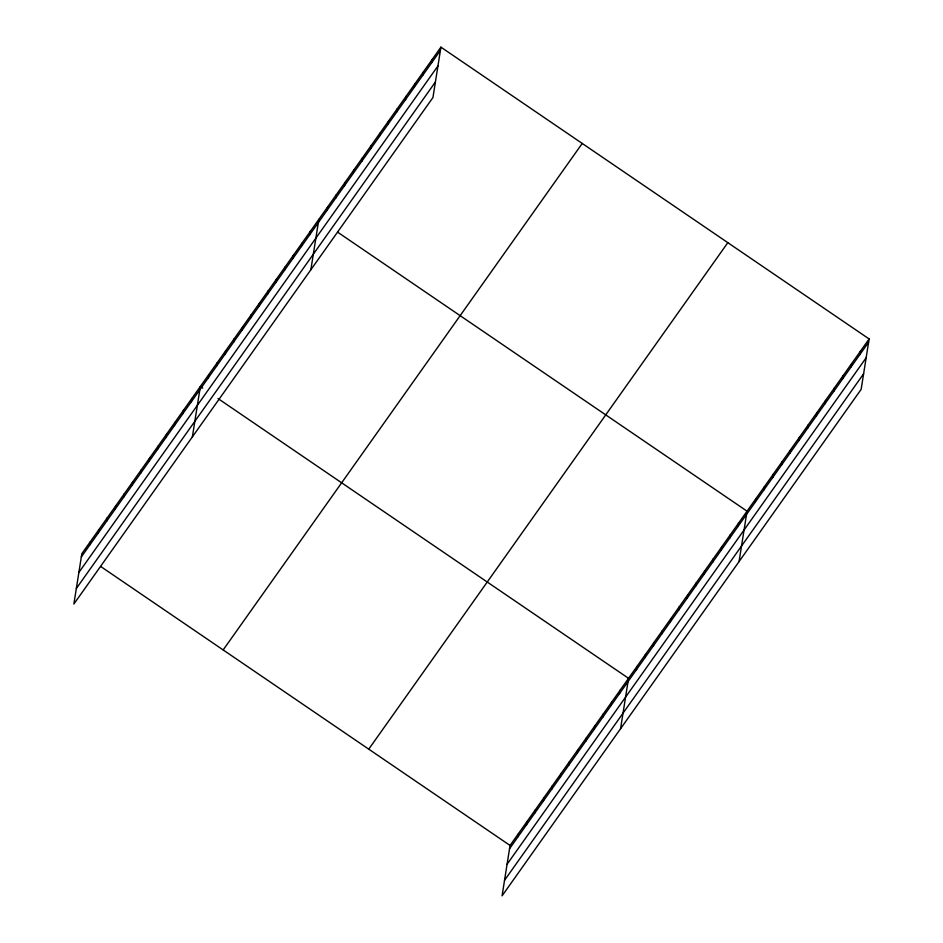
<?xml version="1.0" encoding="UTF-8"?>
<svg xmlns="http://www.w3.org/2000/svg" width="943" height="943" viewBox="0 0 943 943"><rect width="100%" height="100%" fill="white"/><g stroke="black" fill="none" stroke-linecap="round" stroke-linejoin="round"><path stroke-width="1.41" d="M89.797 544.983L90.316 541.706M98.261 533.054L98.779 529.766M106.724 521.114L107.243 517.837M115.187 509.173L115.706 505.896M123.651 497.232L124.17 493.955M132.114 485.291L132.645 482.014M140.578 473.351L141.108 470.074M149.053 461.422L149.572 458.133M157.516 449.481L158.035 446.204M165.98 437.54L166.498 434.263M174.443 425.599L174.962 422.323M182.907 413.659L183.425 410.382M191.37 401.718L191.889 398.441M192.372 436.892L200.352 386.5L202.71 388.115M208.297 377.848L208.816 374.571M216.76 365.908L217.279 362.631M225.224 353.967L225.742 350.69M233.687 342.026L234.206 338.749M242.151 330.085L242.669 326.808M250.614 318.145L251.133 314.868M259.077 306.216L259.596 302.927M267.541 294.275L268.06 290.998M276.004 282.334L276.523 279.057M284.468 270.393L284.986 267.117M292.931 258.453L293.45 255.176M301.395 246.512L301.913 243.235M309.858 234.571L310.377 231.294M310.86 269.745L318.84 219.365M327.044 210.336L327.563 207.059M335.767 198.042L336.286 194.753M344.49 185.736L345.008 182.459M353.201 173.429L353.719 170.153M361.923 161.135L362.442 157.858M370.646 148.829L371.165 145.552M379.369 136.535L379.888 133.258M388.08 124.228L388.61 120.952M396.803 111.934L397.321 108.657M405.525 99.628L406.044 96.351M414.248 87.334L414.767 84.057M422.971 75.027L423.49 71.751M431.682 62.733L432.2 59.456M440.923 47.15L432.943 97.542L73.872 604.039L81.852 553.647L440.923 47.15L869.128 338.961L861.148 389.353L502.077 895.85L510.057 845.458L869.128 338.961M518.002 836.795L518.52 833.518M526.465 824.866L526.984 821.589M534.929 812.925L535.447 809.648M543.392 800.984L543.911 797.707M551.855 789.043L552.374 785.767M560.319 777.103L560.837 773.826M568.782 765.162L569.301 761.885M577.246 753.233L577.764 749.944M585.709 741.292L586.228 738.015M594.173 729.352L594.691 726.075M602.636 717.411L603.155 714.134M611.099 705.47L611.618 702.193M619.563 693.529L620.081 690.252M620.565 728.703L628.545 678.312L218.01 398.547M636.49 669.66L637.008 666.383M644.953 657.719L645.472 654.442M653.416 645.778L653.935 642.501M661.88 633.837L662.399 630.561M670.343 621.897L670.862 618.62M678.807 609.956L679.325 606.679M687.27 598.027L687.789 594.738M695.734 586.086L696.252 582.809M704.197 574.146L704.727 570.869M712.672 562.205L713.191 558.928M721.136 550.264L721.654 546.987M729.599 538.323L730.118 535.046M738.063 526.394L738.581 523.106M739.064 561.556L747.045 511.177L337.688 232.202M755.237 502.147L755.756 498.871M763.96 489.853L764.478 486.564M772.682 477.547L773.201 474.27M781.405 465.253L781.924 461.964M790.128 452.946L790.647 449.67M798.839 440.64L799.358 437.363M807.562 428.346L808.08 425.069M816.284 416.04L816.803 412.763M825.007 403.745L825.526 400.469M833.73 391.439L834.249 388.162M842.441 379.145L842.959 375.868M851.164 366.839L851.682 363.562M859.886 354.544L860.405 351.267M81.334 556.924L440.405 50.427M78.87 572.472L437.941 65.975M76.336 588.491L435.407 81.994M223.161 649.951L582.232 143.442M368.748 749.166L727.819 242.669M509.538 848.735L868.609 342.238M507.075 864.283L866.145 357.786M504.54 880.302L863.611 373.805M100.701 566.484L510.057 845.458"/></g></svg>
